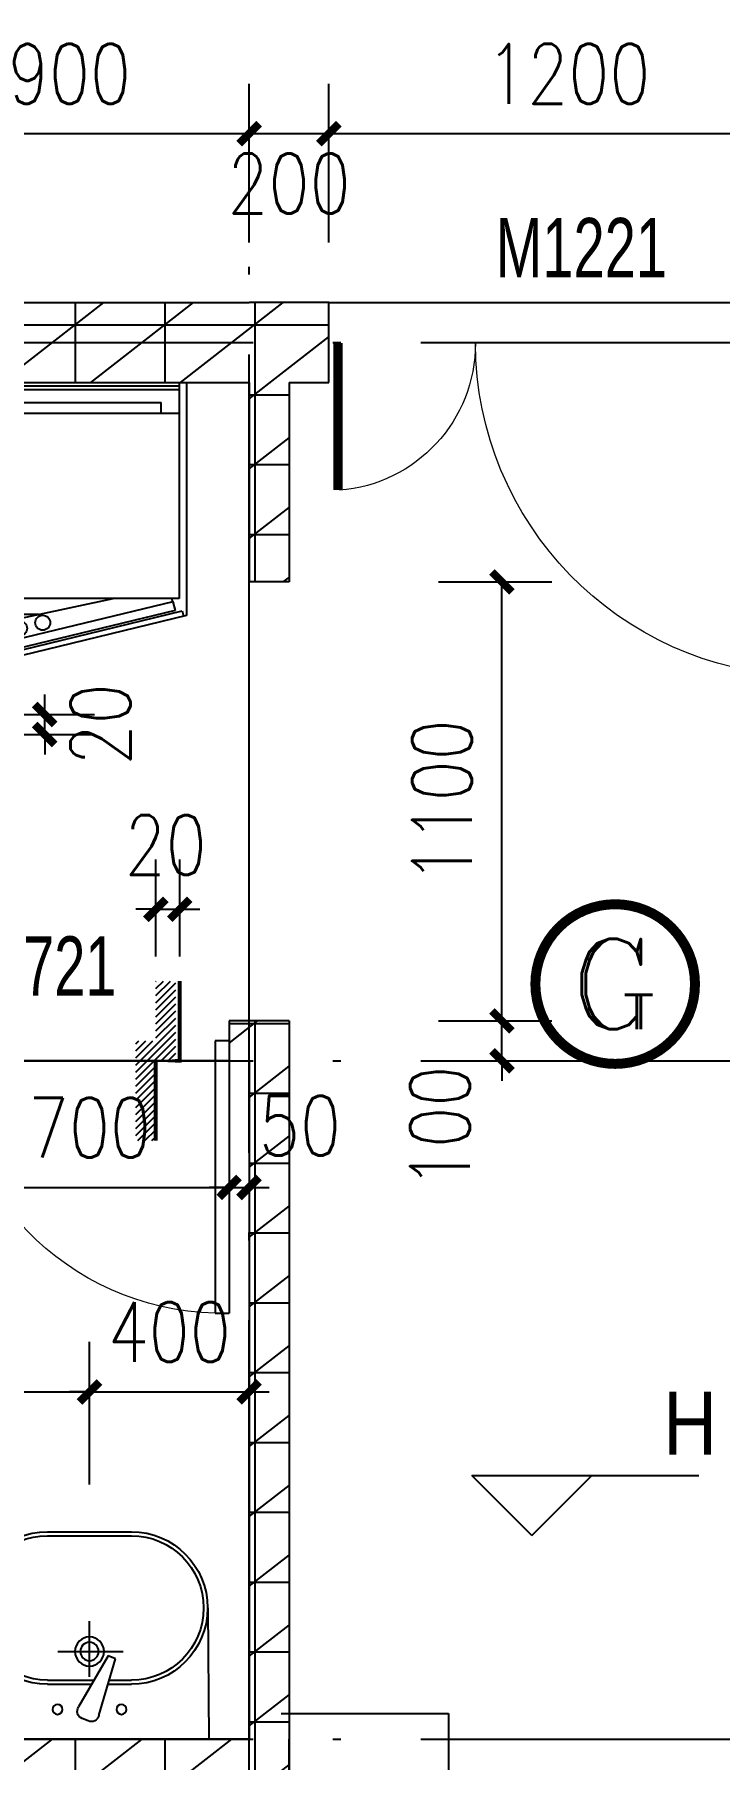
# Model space of a CAD drawing. Extents: x 718358 to 1668613, y -348838 to -159582.
# Drawn here: x 801097 to 802814, y -332244 to -327922 of the extents above; entities that cross this region are included whole.
import ezdxf
from ezdxf.enums import TextEntityAlignment as Align

# ---------------------------------------------------------------- set-up
doc = ezdxf.new("R2010")
doc.units = 0
doc.header["$LTSCALE"] = 1000
doc.linetypes.add('DOTE', pattern=[2.4200000000000004, 2, -0.2, 0.02, -0.2])
for name, color, linetype in [('建-厨卫用具', 66, 'Continuous'), ('建-墙体', 2, 'Continuous'), ('建-家具', 251, 'Continuous'), ('建-尺寸', 73, 'Continuous'), ('建-影线', 8, 'Continuous'), ('建-房间名', 7, 'Continuous'), ('建-标高', 3, 'Continuous'), ('建-轴网', 14, 'DOTE'), ('建-门窗', 4, 'Continuous'), ('建-门窗-编号', 7, 'Continuous'), ('高差符号', 7, 'Continuous')]:
    doc.layers.add(name, color=color, linetype=linetype)
doc.styles.add('_TCH_DIM', font='gt单线西文.shx', dxfattribs={"width": 0.8, "bigfont": 'gt单线中文.shx'})
doc.styles.add('_TCH_LABEL', font='COMPLEX', dxfattribs={"bigfont": 'GBCBIG'})
doc.styles.add('_TCH_WINDOW', font='gt单线西文.shx', dxfattribs={"height": 3.5, "bigfont": 'gt单线中文.shx'})
doc.styles.add('DIM_FONT', font='SIMPLEX.shx', dxfattribs={"width": 0.8, "bigfont": 'GBCBIG.shx'})
doc.dimstyles.new('DIMN50', dxfattribs={"dimscale": 0.5, "dimtxt": 300, "dimasz": 100, "dimexe": 250, "dimexo": 300, "dimgap": 150, "dimtad": 1, "dimdec": 0, "dimzin": 0, "dimdsep": 46, "dimtxsty": 'DIM_FONT', "dimblk": 'ARCHTICK', "dimcen": 0.09, "dimdle": 1, "dimclrt": 7, "dimazin": 2, "dimtfac": 1, "dimtdec": 0, "dimtix": 1, "dimtmove": 2, "dimatfit": 3, "dimldrblk": 'ARCHTICK', "dimfxl": 1, "dimtolj": 1, "dimtzin": 0, "dimarcsym": 0})
pattern_1 = [(0, (0, 0), (0, 175), []), (37.875, (200, 0), (-84.80763867203999, 109.0383283764141), []), (90, (200, 0), (-225, 1.377727649040772e-14), [])]

# ---------------------------------------------------------------- blocks, each defined once
blk = doc.blocks.new('454545646857')
at = {"layer": '建-家具'}
for p, q in [((6042.579258462591, -65842.78585976518), (6042.579258463639, -65422.78585976191)), ((7706.49381094851, -65422.7858597689), (6042.579258463639, -65422.78585976412)), ((7706.493810947463, -65842.78585976992), (7706.49381094851, -65422.78585976666)), ((6488.805259851509, -65515.3230177406), (6488.805259851334, -65585.3230177406)), ((7188.805259851509, -65515.32301774229), (7188.805259851334, -65585.32301774222)), ((6338.805259851392, -65546.90233091134), (6338.805259851043, -65696.10134675054)), ((6552.069961567237, -65525.32301774077), (6476.96141566773, -65525.3230177406)), ((7203.521339463364, -65525.32301774229), (7128.346080443301, -65525.32301774211)), ((7338.805259851392, -65558.38635206284), (7338.805259851042, -65706.61396200632)), ((7372.959060355151, -65575.32301774269), (6307.523041549432, -65575.32301774019)), ((6307.5230415492, -65675.32301774013), (7372.959060354918, -65675.32301774269)), ((6488.805259850985, -65735.3230177406), (6488.805259851159, -65665.3230177406)), ((7188.805259850985, -65735.32301774228), (7188.805259851159, -65665.32301774228)), ((6552.069961566772, -65725.32301774077), (6476.961415667264, -65725.3230177406)), ((7203.521339462898, -65725.32301774228), (7128.346080442835, -65725.3230177421)), ((7726.493810947522, -65822.7858597667), (6022.57925846265, -65822.78585976514))]:
    blk.add_line(p, q, dxfattribs=at)
for centre, start, end in [((6838.805259854943, -64054.77241747207), 258.0595540250763, 282.1127265320525), ((6838.805259847491, -67195.87361801081), 77.88727346794744, 101.9404459749237)]:
    blk.add_arc(centre, 1500.839454422947, start, end, dxfattribs=at)
blk = doc.blocks.new('bx')
at = {"layer": '建-厨卫用具', "ltscale": 0.6}
for p, q in [((-293.3105424988607, 0), (-293.3105424988607, -581.3395087475219)), ((-293.3105424988607, 0), (293.3105424988316, 0)), ((293.3105424988316, 0), (293.3105424988316, -583.8045991259642)), ((275.006651746633, -541.6250121042613), (-275.4231729989406, -541.6250121042613)), ((-268.5682609880751, -707.073335462781), (282.490031778143, -572.8151705551572)), ((293.3105424988316, -583.8045991259642), (-265.0960670680215, -720.0317395860257)), ((282.490031778143, -572.8151705551572), (285.9622256981966, -585.773574678431)), ((-268.5682609880751, -707.073335462781), (-265.0960670680215, -720.0317395860257))]:
    blk.add_line(p, q, dxfattribs=at)
at = {"layer": '建-厨卫用具', "color": 8, "ltscale": 0.6}
for p, q in [((-275.4231729989406, 0), (-275.4231729989406, -581.3395087475219)), ((275.006651746633, 0), (275.006651746633, -541.6250121042613)), ((-275.4231729989406, -8.943684749960084), (275.006651746633, -8.943684749960084)), ((-275.4231729989406, -17.88736949992744), (275.006651746633, -17.88736949992744)), ((-275.4231729989406, -77.58824614337937), (275.006651746633, -77.58824614337209)), ((-231.1212705014041, -50.46123019169318), (230.2882279968471, -50.46123019169318)), ((-231.1212705014041, -77.58824614337209), (-231.1212705014041, -50.46123019169318)), ((230.2882279968471, -77.58824614337209), (230.2882279968471, -50.46123019169318)), ((259.3427302418277, -550.2690401484579), (-239.8819460312661, -670.6384293759693)), ((-236.5298002052878, -615.075388437901), (109.919063256355, -541.6250121042613)), ((259.3427302418277, -550.2690401484579), (265.1297201085545, -571.8663803538948)), ((-77.40526252394193, -581.3395087475219), (-293.3105424988607, -581.3395087475219)), ((265.1297201085545, -571.8663803538948), (-234.0949561645393, -692.2357695813844)), ((-233.8408357852313, -666.1887181784841), (-236.5298002052587, -615.0753884378719)), ((-239.8819460312661, -670.6384293759693), (-234.0949561645393, -692.2357695813844))]:
    blk.add_line(p, q, dxfattribs=at)
at = {"layer": '建-厨卫用具', "color": 147, "ltscale": 0.6}
for p, q in [((259.3427302418277, -550.2690401484579), (257.0279342951544, -541.6301040662875)), ((-253.3304825811647, -720.0126806013432), (-245.2632164871611, -717.851063166323))]:
    blk.add_line(p, q, dxfattribs=at)
at = {"layer": '建-厨卫用具', "color": 8, "ltscale": 0.6}
for centre in [(-124.6529496200965, -616.4291562187136), (-66.63718401110964, -602.2886894845724), (-179.1317306685087, -628.5361617375311)]:
    blk.add_circle(centre, 18.79767302846699, dxfattribs=at)
at = {"layer": '建-厨卫用具', "ltscale": 0.6}
blk.add_arc((-227.6586863818811, -649.9535555741168), 74.61449001153233, 249.8756281114299, 320.1243718930442, dxfattribs=at)
at = {"layer": '建-厨卫用具', "color": 8, "ltscale": 0.6}
blk.add_arc((-227.6586863818811, -649.9535555741168), 70.14264763655143, 255.4643805416571, 314.5356194568131, dxfattribs=at)
blk = doc.blocks.new('$DorLib2D$00000025')
at = {"const_width": 0.02000000000002}
for points in [[(0.4809659091480242, -0.001447885298548919), (0.4809659091480242, 0.6906370592223703)], [(-0.4809658959978971, 0.001447875985402796), (-0.4809658959978971, 0.3083976873278363)]]:
    blk.add_lwpolyline(points, dxfattribs=at)
at = {"lineweight": 13}
for centre, radius, start, end in [((0.5046168020418101, -0.001920809357804471), 0.6987497204383781, 91.93968624619532, 179.7237749158179), ((-0.5007908120541872, 0.002572563917570366), 0.3066680763238382, 359.7898704781728, 85.75082581399504)]:
    blk.add_arc(centre, radius, start, end, dxfattribs=at)
blk = doc.blocks.new('$TCHSYS$DOOR2D')
for p, q in [((0.45, 0.9750000000000001), (0.5000000000000002, 0.9750000000000001)), ((0.45, 0), (0.45, 0.9750000000000001)), ((0.5, 0), (0.5, 0.9750000000000001)), ((0.5, 0), (0.45, 0))]:
    blk.add_line(p, q)
at = {"lineweight": 13}
blk.add_arc((0.475, 0), 0.975, 91.4692835813538, 180, dxfattribs=at)
blk = doc.blocks.new('汤尼克半挂盆(600X520)')
at = {"layer": '建-厨卫用具'}
for p, q in [((-300, 0), (-297.4692307692312, -328.9999999999998)), ((-300, 0), (300, 0)), ((300, 0), (297.4692307692303, -328.9999999999998)), ((46.57009959287825, -209.2885435449261), (-27.43845825472818, -81.36878529977002)), ((-3.630820034769386, -45.86903451835951), (-18.4492748778539, -52.20178753440359)), ((23.66152611079178, -59.53092786951038), (64.961099250183, -201.4290559868405)), ((-105, -138), (5.325788540436406, -138)), ((-105, -148), (11.11133401541883, -148)), ((-9.094947017729282e-13, -156.6945151156897), (0, -296.3483180303911)), ((46.50001754567347, -138), (105, -138)), ((49.41052621039944, -148), (105, -148)), ((64.961099250183, -201.4290559868405), (46.57009959287825, -209.2885435449261)), ((-79.5636301644281, -220), (84.61226749846082, -220)), ((-105, -510), (105, -510)), ((-105, -520), (105, -520))]:
    blk.add_line(p, q, dxfattribs=at)
for centre, radius in [((-80, -75), 12.5), ((80, -75), 12.5), ((0, -220), 36.5), ((0, -220), 23)]:
    blk.add_circle(centre, radius, dxfattribs=at)
for centre, radius, start, end in [((-10.58978493073482, -70.59276733493016), 20, 113.1397053820973, 212.6020273830952), ((4.228669912297846, -64.2600143188215), 20, 13.67738338288278, 113.1397053820973), ((-105, -329), 191, 90, 270), ((-105, -329), 181, 90, 270), ((105, -329), 191, 270, 90), ((105, -329), 181, 270, 90)]:
    blk.add_arc(centre, radius, start, end, dxfattribs=at)
blk = doc.blocks.new('_ArchTick')
at = {"color": 0, "linetype": 'ByBlock', "const_width": 0.4}
blk.add_lwpolyline([(-0.5, -0.5), (0.5, 0.5)], dxfattribs=at)
blk = doc.blocks.new('*D417')
at = {"layer": 'Defpoints', "color": 0, "transparency": 16777216}
for p in [(800832.9641174504, -329625.9400176035), (801122.8877032007, -329625.9400176035), (800832.9641174504, -329675.9400176035)]:
    blk.add_point(p, dxfattribs=at)
at = {"layer": '建-尺寸', "color": 0, "lineweight": -2, "transparency": 16777216}
for p, q in [((801122.8877032007, -329625.9400176035), (801122.8877032007, -329575.9400176035)), ((800982.9641174504, -329625.9400176035), (801247.8877032007, -329625.9400176035)), ((801122.8877032007, -329675.9400176035), (801122.8877032007, -329625.9400176035)), ((800982.9641174504, -329675.9400176035), (801247.8877032007, -329675.9400176035)), ((801122.8877032007, -329675.9400176035), (801122.8877032007, -329725.9400176035))]:
    blk.add_line(p, q, dxfattribs=at)
at = {"layer": '建-尺寸', "color": 0, "lineweight": -2, "transparency": 16777216, "xscale": 50, "yscale": 50, "zscale": 50}
for p, rotation in [((801122.8877032007, -329625.9400176035), 270), ((801122.8877032007, -329675.9400176035), 90)]:
    blk.add_blockref('_ArchTick', p, dxfattribs=dict(at, rotation=rotation))
at = {"layer": '建-尺寸', "color": 7, "transparency": 16777216, "insert": (801262.8820588195, -329650.9400176034), "char_height": 150, "attachment_point": 5, "rotation": 90, "style": 'DIM_FONT'}
blk.add_mtext('\\A1;20', dxfattribs=at)
blk = doc.blocks.new('*D418')
at = {"layer": 'Defpoints', "color": 0, "transparency": 16777216}
for p in [(801461.2943463821, -330114.1414950323), (801401.2943463821, -330382.474174303), (801461.2943463821, -330382.474174303)]:
    blk.add_point(p, dxfattribs=at)
at = {"layer": '建-尺寸', "color": 0, "lineweight": -2, "transparency": 16777216}
for p, q in [((801401.2943463821, -330232.474174303), (801401.2943463821, -329989.1414950323)), ((801461.2943463821, -330232.474174303), (801461.2943463821, -329989.1414950323)), ((801401.2943463821, -330114.1414950323), (801351.2943463821, -330114.1414950323)), ((801401.2943463821, -330114.1414950323), (801461.2943463821, -330114.1414950323)), ((801461.2943463821, -330114.1414950323), (801511.2943463821, -330114.1414950323))]:
    blk.add_line(p, q, dxfattribs=at)
at = {"layer": '建-尺寸', "color": 0, "lineweight": -2, "transparency": 16777216, "xscale": 50, "yscale": 50, "zscale": 50}
blk.add_blockref('_ArchTick', (801401.2943463821, -330114.1414950323), dxfattribs=at)
at = {"layer": '建-尺寸', "color": 0, "lineweight": -2, "transparency": 16777216, "xscale": 50, "yscale": 50, "zscale": 50, "rotation": 180}
blk.add_blockref('_ArchTick', (801461.2943463821, -330114.1414950323), dxfattribs=at)
at = {"layer": '建-尺寸', "color": 7, "transparency": 16777216, "insert": (801426.2943463821, -329952.982408748), "char_height": 150, "attachment_point": 5, "style": 'DIM_FONT'}
blk.add_mtext('\\A1;20', dxfattribs=at)
blk = doc.blocks.new('*D421')
at = {"layer": 'Defpoints', "color": 0, "transparency": 16777216}
for p in [(800885.1835222526, -330489.0896108042), (801585.1835222526, -330489.0896105614), (801585.1835222526, -330811.192950922)]:
    blk.add_point(p, dxfattribs=at)
at = {"layer": '建-尺寸', "color": 0, "lineweight": -2, "transparency": 16777216}
for p, q in [((800885.1835222526, -330639.0896108042), (800885.1835222526, -330936.192950922)), ((801585.1835222526, -330639.0896105614), (801585.1835222526, -330936.192950922)), ((800884.6835222526, -330811.192950922), (801585.6835222526, -330811.192950922))]:
    blk.add_line(p, q, dxfattribs=at)
at = {"layer": '建-尺寸', "color": 0, "lineweight": -2, "transparency": 16777216, "xscale": 50, "yscale": 50, "zscale": 50, "rotation": 180}
blk.add_blockref('_ArchTick', (800885.1835222526, -330811.192950922), dxfattribs=at)
at = {"layer": '建-尺寸', "color": 0, "lineweight": -2, "transparency": 16777216, "xscale": 50, "yscale": 50, "zscale": 50}
blk.add_blockref('_ArchTick', (801585.1835222526, -330811.192950922), dxfattribs=at)
at = {"layer": '建-尺寸', "color": 7, "transparency": 16777216, "insert": (801235.1835222526, -330661.192950922), "char_height": 150, "attachment_point": 5, "style": 'DIM_FONT'}
blk.add_mtext('\\A1;700', dxfattribs=at)
blk = doc.blocks.new('*D422')
at = {"layer": 'Defpoints', "color": 0, "transparency": 16777216}
for p in [(801585.1835222525, -330489.0896105614), (801635.1835222559, -330489.0896105441), (801635.1835222559, -330811.192950792)]:
    blk.add_point(p, dxfattribs=at)
at = {"layer": '建-尺寸', "color": 0, "lineweight": -2, "transparency": 16777216}
for p, q in [((801585.1835222525, -330639.0896105614), (801585.1835222525, -330936.192950792)), ((801635.1835222559, -330639.0896105441), (801635.1835222559, -330936.192950792)), ((801585.1835222525, -330811.192950792), (801535.1835222525, -330811.192950792)), ((801585.1835222525, -330811.192950792), (801635.1835222559, -330811.192950792)), ((801635.1835222559, -330811.192950792), (801685.1835222559, -330811.192950792))]:
    blk.add_line(p, q, dxfattribs=at)
at = {"layer": '建-尺寸', "color": 0, "lineweight": -2, "transparency": 16777216, "xscale": 50, "yscale": 50, "zscale": 50}
blk.add_blockref('_ArchTick', (801585.1835222525, -330811.192950792), dxfattribs=at)
at = {"layer": '建-尺寸', "color": 0, "lineweight": -2, "transparency": 16777216, "xscale": 50, "yscale": 50, "zscale": 50, "rotation": 180}
blk.add_blockref('_ArchTick', (801635.1835222559, -330811.192950792), dxfattribs=at)
at = {"layer": '建-尺寸', "color": 7, "transparency": 16777216, "insert": (801762.8978080819, -330656.192950739), "char_height": 150, "attachment_point": 5, "style": 'DIM_FONT'}
blk.add_mtext('\\A1;50', dxfattribs=at)
blk = doc.blocks.new('*D425')
at = {"layer": 'Defpoints', "color": 0, "transparency": 16777216}
for p in [(801235.1832277748, -331323.3031852714), (800435.1832277747, -331705.2298331838), (801235.1832277748, -331705.229842043)]:
    blk.add_point(p, dxfattribs=at)
at = {"layer": '建-尺寸', "color": 0, "lineweight": -2, "transparency": 16777216}
for p, q in [((800435.1832277747, -331555.2298331838), (800435.1832277747, -331198.3031852714)), ((801235.1832277748, -331555.229842043), (801235.1832277748, -331198.3031852714)), ((800434.6832277747, -331323.3031852714), (801235.6832277748, -331323.3031852714))]:
    blk.add_line(p, q, dxfattribs=at)
at = {"layer": '建-尺寸', "color": 0, "lineweight": -2, "transparency": 16777216, "xscale": 50, "yscale": 50, "zscale": 50, "rotation": 180}
blk.add_blockref('_ArchTick', (800435.1832277747, -331323.3031852714), dxfattribs=at)
at = {"layer": '建-尺寸', "color": 0, "lineweight": -2, "transparency": 16777216, "xscale": 50, "yscale": 50, "zscale": 50}
blk.add_blockref('_ArchTick', (801235.1832277748, -331323.3031852714), dxfattribs=at)
at = {"layer": '建-尺寸', "color": 7, "transparency": 16777216, "insert": (800835.1832277747, -331173.3031852714), "char_height": 150, "attachment_point": 5, "style": 'DIM_FONT'}
blk.add_mtext('\\A1;800', dxfattribs=at)
blk = doc.blocks.new('*D426')
at = {"layer": 'Defpoints', "color": 0, "transparency": 16777216}
for p in [(801635.1835062341, -331323.3031919158), (801235.1832277748, -331705.229842043), (801635.1835062341, -331705.2298464726)]:
    blk.add_point(p, dxfattribs=at)
at = {"layer": '建-尺寸', "color": 0, "lineweight": -2, "transparency": 16777216}
for p, q in [((801235.1832277748, -331555.229842043), (801235.1832277748, -331198.3031919158)), ((801635.1835062341, -331555.2298464726), (801635.1835062341, -331198.3031919158)), ((801235.1832277748, -331323.3031919158), (801185.1832277748, -331323.3031919158)), ((801235.1832277748, -331323.3031919158), (801635.1835062341, -331323.3031919158)), ((801635.1835062341, -331323.3031919158), (801685.1835062341, -331323.3031919158))]:
    blk.add_line(p, q, dxfattribs=at)
at = {"layer": '建-尺寸', "color": 0, "lineweight": -2, "transparency": 16777216, "xscale": 50, "yscale": 50, "zscale": 50}
blk.add_blockref('_ArchTick', (801235.1832277748, -331323.3031919158), dxfattribs=at)
at = {"layer": '建-尺寸', "color": 0, "lineweight": -2, "transparency": 16777216, "xscale": 50, "yscale": 50, "zscale": 50, "rotation": 180}
blk.add_blockref('_ArchTick', (801635.1835062341, -331323.3031919158), dxfattribs=at)
at = {"layer": '建-尺寸', "color": 7, "transparency": 16777216, "insert": (801435.1833670044, -331173.3031919158), "char_height": 150, "attachment_point": 5, "style": 'DIM_FONT'}
blk.add_mtext('\\A1;400', dxfattribs=at)
blk = doc.blocks.new('*D540')
at = {"layer": 'Defpoints', "color": 0, "transparency": 16777216}
for p in [(801635.183522738, -328170.6541228979), (800735.1835230769, -328593.8060111935), (801635.183522738, -328593.806011193)]:
    blk.add_point(p, dxfattribs=at)
at = {"layer": '建-尺寸', "color": 0, "lineweight": -2, "transparency": 16777216}
for p, q in [((800735.1835230769, -328443.8060111935), (800735.1835230769, -328045.6541228979)), ((801635.183522738, -328443.806011193), (801635.183522738, -328045.6541228979)), ((800734.6835230769, -328170.6541228979), (801635.683522738, -328170.6541228979))]:
    blk.add_line(p, q, dxfattribs=at)
at = {"layer": '建-尺寸', "color": 0, "lineweight": -2, "transparency": 16777216, "xscale": 50, "yscale": 50, "zscale": 50, "rotation": 180}
blk.add_blockref('_ArchTick', (800735.1835230769, -328170.6541228979), dxfattribs=at)
at = {"layer": '建-尺寸', "color": 0, "lineweight": -2, "transparency": 16777216, "xscale": 50, "yscale": 50, "zscale": 50}
blk.add_blockref('_ArchTick', (801635.183522738, -328170.6541228979), dxfattribs=at)
at = {"layer": '建-尺寸', "color": 7, "transparency": 16777216, "insert": (801185.1835229076, -328020.6541228979), "char_height": 150, "attachment_point": 5, "style": 'DIM_FONT'}
blk.add_mtext('\\A1;900', dxfattribs=at)
blk = doc.blocks.new('*D541')
at = {"layer": 'Defpoints', "color": 0, "transparency": 16777216}
for p in [(801835.1835225626, -328170.6541228976), (801635.183522738, -328593.806011193), (801835.1835225626, -328593.8060111928)]:
    blk.add_point(p, dxfattribs=at)
at = {"layer": '建-尺寸', "color": 0, "lineweight": -2, "transparency": 16777216}
for p, q in [((801635.183522738, -328443.806011193), (801635.183522738, -328045.6541228976)), ((801835.1835225626, -328443.8060111928), (801835.1835225626, -328045.6541228976)), ((801634.683522738, -328170.6541228976), (801835.6835225626, -328170.6541228976))]:
    blk.add_line(p, q, dxfattribs=at)
at = {"layer": '建-尺寸', "color": 0, "lineweight": -2, "transparency": 16777216, "xscale": 50, "yscale": 50, "zscale": 50, "rotation": 180}
blk.add_blockref('_ArchTick', (801635.183522738, -328170.6541228976), dxfattribs=at)
at = {"layer": '建-尺寸', "color": 0, "lineweight": -2, "transparency": 16777216, "xscale": 50, "yscale": 50, "zscale": 50}
blk.add_blockref('_ArchTick', (801835.1835225626, -328170.6541228976), dxfattribs=at)
at = {"layer": '建-尺寸', "color": 7, "transparency": 16777216, "insert": (801735.1835226502, -328295.6541228976), "char_height": 150, "attachment_point": 5, "style": 'DIM_FONT'}
blk.add_mtext('\\A1;200', dxfattribs=at)
blk = doc.blocks.new('*D542')
at = {"layer": 'Defpoints', "color": 0, "transparency": 16777216}
for p in [(803035.1835225626, -328170.6541228972), (801835.1835225626, -328593.8060111928), (803035.1835225626, -328593.8060111922)]:
    blk.add_point(p, dxfattribs=at)
at = {"layer": '建-尺寸', "color": 0, "lineweight": -2, "transparency": 16777216}
for p, q in [((801835.1835225626, -328443.8060111928), (801835.1835225626, -328045.6541228972)), ((803035.1835225626, -328443.8060111922), (803035.1835225626, -328045.6541228972)), ((801834.6835225626, -328170.6541228972), (803035.6835225626, -328170.6541228972))]:
    blk.add_line(p, q, dxfattribs=at)
at = {"layer": '建-尺寸', "color": 0, "lineweight": -2, "transparency": 16777216, "xscale": 50, "yscale": 50, "zscale": 50, "rotation": 180}
blk.add_blockref('_ArchTick', (801835.1835225626, -328170.6541228972), dxfattribs=at)
at = {"layer": '建-尺寸', "color": 0, "lineweight": -2, "transparency": 16777216, "xscale": 50, "yscale": 50, "zscale": 50}
blk.add_blockref('_ArchTick', (803035.1835225626, -328170.6541228972), dxfattribs=at)
at = {"layer": '建-尺寸', "color": 7, "transparency": 16777216, "insert": (802435.1835225626, -328020.6541228972), "char_height": 150, "attachment_point": 5, "style": 'DIM_FONT'}
blk.add_mtext('\\A1;1200', dxfattribs=at)
blk = doc.blocks.new('*D545')
at = {"layer": 'Defpoints', "color": 0, "transparency": 16777216}
for p in [(801959.437605178, -330393.8054361424), (802268.6877980754, -330393.8054361424), (801959.437600321, -330493.8058872743)]:
    blk.add_point(p, dxfattribs=at)
at = {"layer": '建-尺寸', "color": 0, "lineweight": -2, "transparency": 16777216}
for p, q in [((802268.6877980754, -330393.8054361424), (802268.6877980754, -330343.8054361424)), ((802109.437605178, -330393.8054361424), (802393.6877980754, -330393.8054361424)), ((802268.6877980754, -330493.8058872743), (802268.6877980754, -330393.8054361424)), ((802109.437600321, -330493.8058872743), (802393.6877980754, -330493.8058872743)), ((802268.6877980754, -330493.8058872743), (802268.6877980754, -330543.8058872743))]:
    blk.add_line(p, q, dxfattribs=at)
at = {"layer": '建-尺寸', "color": 0, "lineweight": -2, "transparency": 16777216, "xscale": 50, "yscale": 50, "zscale": 50}
for p, rotation in [((802268.6877980754, -330393.8054361424), 270), ((802268.6877980754, -330493.8058872743), 90)]:
    blk.add_blockref('_ArchTick', p, dxfattribs=dict(at, rotation=rotation))
at = {"layer": '建-尺寸', "color": 7, "transparency": 16777216, "insert": (802113.6877875566, -330660.3773233375), "char_height": 150, "attachment_point": 5, "rotation": 90, "style": 'DIM_FONT'}
blk.add_mtext('\\A1;100', dxfattribs=at)
blk = doc.blocks.new('*D546')
at = {"layer": 'Defpoints', "color": 0, "transparency": 16777216}
for p in [(801959.4376586041, -329293.805357578), (802268.6878272169, -329293.805357578), (801959.437605178, -330393.8054361424)]:
    blk.add_point(p, dxfattribs=at)
at = {"layer": '建-尺寸', "color": 0, "lineweight": -2, "transparency": 16777216}
for p, q in [((802109.4376586041, -329293.805357578), (802393.6878272169, -329293.805357578)), ((802268.6878272169, -330394.3054361424), (802268.6878272169, -329293.305357578)), ((802109.437605178, -330393.8054361424), (802393.6878272169, -330393.8054361424))]:
    blk.add_line(p, q, dxfattribs=at)
at = {"layer": '建-尺寸', "color": 0, "lineweight": -2, "transparency": 16777216, "xscale": 50, "yscale": 50, "zscale": 50}
for p, rotation in [((802268.6878272169, -329293.805357578), 90), ((802268.6878272169, -330393.8054361424), 270)]:
    blk.add_blockref('_ArchTick', p, dxfattribs=dict(at, rotation=rotation))
at = {"layer": '建-尺寸', "color": 7, "transparency": 16777216, "insert": (802118.687827217, -329843.8053968601), "char_height": 150, "attachment_point": 5, "rotation": 90, "style": 'DIM_FONT'}
blk.add_mtext('\\A1;1100', dxfattribs=at)

msp = doc.modelspace()

# ---------------------------------------------------------------- hatches: boundary and pattern name
at = {"layer": '建-影线'}
h = msp.add_hatch(dxfattribs=at)
h.set_pattern_fill('空心砖', color=256, scale=50, style=0)
h.set_pattern_definition(pattern_1)
h.paths.add_polyline_path([(800768.5168409109, -328727.1385544856), (800835.1835226885, -328793.8052211418), (801635.1835227375, -328793.8052210161), (801668.5168560465, -328727.1385543251), (801635.1835227218, -328593.8052210161), (800735.1835226727, -328593.8052211575)])
h = msp.add_hatch(dxfattribs=at)
h.set_pattern_fill('空心砖', color=256, scale=50, style=0)
h.set_pattern_definition(pattern_1)
h.paths.add_polyline_path([(801735.1835227375, -328793.8052209432), (801835.183522708, -328793.8052208702), (801835.1835225623, -328593.8052208703), (801635.1835226646, -328593.8052210161), (801668.5168560656, -328727.1385543252)])
h = msp.add_hatch(dxfattribs=at)
h.set_pattern_fill('空心砖', color=256, scale=50, style=0)
h.set_pattern_definition(pattern_1)
h.paths.add_polyline_path([(801668.5168560465, -328727.1385543251), (801635.1835227375, -328793.8052210161), (801635.1835227375, -329293.805357578), (801735.1835227375, -329293.805357578), (801735.1835227375, -328793.8052209432)])
h = msp.add_hatch(dxfattribs=at)
h.set_pattern_fill('空心砖', color=256, scale=50, style=0)
h.set_pattern_definition(pattern_1)
h.paths.add_polyline_path([(801735.1834693113, -330393.8054361424), (801585.1835240424, -330393.8054314284), (801585.1835208996, -330493.8054314284), (801635.1834693113, -330493.8054329997)])
h = msp.add_hatch(dxfattribs=at)
h.set_pattern_fill('空心砖', color=256, scale=50, style=0)
h.set_pattern_definition(pattern_1)
h.paths.add_polyline_path([(801735.1834693113, -330393.8054361424), (801635.1834693113, -330493.8054329997), (801635.1834693113, -332193.8053521973), (801668.5168026447, -332227.1386855306), (801735.1834693113, -332193.8053521973)])
h = msp.add_hatch(dxfattribs=at)
h.set_pattern_fill('空心砖', color=256, scale=50, style=0)
h.set_pattern_definition(pattern_1)
h.paths.add_polyline_path([(801668.5168026447, -332227.1386855306), (801635.1834693113, -332193.8053521973), (799335.1835227592, -332193.8053455094), (799268.5168560926, -332227.1386787458), (799335.1835227592, -332293.8053455094), (801635.1834693113, -332293.8053521973)])
h = msp.add_hatch(dxfattribs=at)
h.set_pattern_fill('空心砖', color=256, scale=50, style=0)
h.set_pattern_definition(pattern_1)
h.paths.add_polyline_path([(801635.1834693113, -332293.8053521973), (801635.1834693113, -334043.8050798184), (801735.1834693113, -334043.8050798184), (801735.1834693113, -332193.8053521973), (801668.5168026447, -332227.1386855306)])
at = {"layer": '高差符号'}
h = msp.add_hatch(dxfattribs=at)
h.set_pattern_fill('ANSI31', color=256, scale=100, angle=270, style=0)
h.set_pattern_definition([(45.00000000006341, (1544491.351400968, -108873.160837706), (8.838834764841634, -8.838834764822053), [])])
h.paths.add_polyline_path([(801401.2943463753, -330443.8059018367), (801401.2943463753, -330293.8059018367), (801451.2943463752, -330293.8059018367), (801451.2943463754, -330493.8059018367), (801401.2943463753, -330493.8059018367), (801401.2943463756, -330693.8059018365), (801351.2943463757, -330693.8059018368), (801351.2943463753, -330443.8059018368)])

# ---------------------------------------------------------------- linework, layer by layer
at = {"layer": '建-墙体'}
for p, q in [((800735.1835226727, -328593.8052211575), (801635.1835227218, -328593.8052210161)), ((801835.1835225623, -328593.8052208703), (801635.1835226646, -328593.8052210161)), ((801835.183522708, -328793.8052208702), (801835.1835225623, -328593.8052208703)), ((800835.1835226885, -328793.8052211418), (801635.1835227375, -328793.8052210161)), ((801635.1835227375, -328793.8052210161), (801635.1835227375, -329293.805357578)), ((801735.1835227375, -328793.8052209432), (801735.1835227375, -329293.805357578)), ((801735.1835227375, -328793.8052209432), (801835.183522708, -328793.8052208702)), ((801735.1835227375, -329293.805357578), (801635.1835227375, -329293.805357578)), ((801735.1834693113, -330393.8054361424), (801585.1835240424, -330393.8054314284)), ((801585.1835240424, -330393.8054314284), (801585.1835208996, -330493.8054314284)), ((801735.1834693113, -330393.8054361424), (801735.1834693113, -332193.8053521973)), ((801585.1835208996, -330493.8054314284), (801635.1834693113, -330493.8054329997)), ((801635.1834693113, -330493.8054329997), (801635.1834693113, -332193.8053521973)), ((801635.1834693113, -332193.8053521973), (799335.1835227592, -332193.8053455094)), ((801735.1834693113, -334043.8050798184), (801735.1834693113, -332193.8053521973))]:
    msp.add_line(p, q, dxfattribs=at)
at = {"layer": '建-房间名', "const_width": 25}
msp.add_lwpolyline([(802752.5838560624, -330301.4785326332, 1), (802352.5838560624, -330301.4785326332, 1)], format="xyb", close=True, dxfattribs=at)
at = {"layer": '建-标高'}
for p, q in [((802343.6896101288, -331682.895630969), (802193.6896101288, -331532.895630969)), ((802193.6896101288, -331532.895630969), (802762.5947747413, -331532.895630969)), ((802343.6896101288, -331682.895630969), (802493.6896101288, -331532.895630969))]:
    msp.add_line(p, q, dxfattribs=at)
at = {"layer": '建-轴网'}
for p, q in [((801635.1834693113, -335563.9851175665), (801635.1834693112, -328262.8295330872)), ((768185.1835227592, -328693.8059017363), (810335.1835227592, -328693.8059017363)), ((768185.1835227592, -330493.8059017363), (810335.1835227592, -330493.8059017363)), ((768185.1835227592, -332193.8059017363), (810335.1835227592, -332193.8059017363))]:
    msp.add_line(p, q, dxfattribs=at)
at = {"layer": '建-门窗'}
for p, q in [((801835.1835225623, -328593.8052208703), (803035.1835225623, -328593.8052199953)), ((801585.1835208996, -330493.8054314284), (800885.1835208996, -330493.8054094294))]:
    msp.add_line(p, q, dxfattribs=at)
at = {"layer": '高差符号', "const_width": 10}
msp.add_lwpolyline([(801461.2943463753, -330293.8059018366), (801461.2943463754, -330493.8059018366), (801401.2943463754, -330493.8059018367), (801401.2943463757, -330693.8059018367)], dxfattribs=at)

# ---------------------------------------------------------------- block references
at = {"layer": '建-厨卫用具', "extrusion": (0, 0, -1), "xscale": -1, "zscale": -1, "rotation": 5.023924300573412e-05}
msp.add_blockref('bx', (-801184.6065042494, -328793.8056102728), dxfattribs=at)
at = {"layer": '建-厨卫用具', "yscale": -1, "rotation": 2.865950189725529e-11}
msp.add_blockref('汤尼克半挂盆(600X520)', (801235.1832239467, -332193.8052246838), dxfattribs=at)
at = {"layer": '建-家具', "xscale": -1, "rotation": 270.0000005869693}
msp.add_blockref('454545646857', (867557.9694527013, -339835.4117810794), dxfattribs=at)
at = {"layer": '建-门窗'}
ref = msp.add_blockref('$DorLib2D$00000025', (802435.1835226351, -328693.8052204328), dxfattribs=dict(at, xscale=1200, yscale=-1200, zscale=1200, rotation=4.177487770582032e-08))
ref.add_attrib('A', 'M1221', (802253.1835225163, -328530.680220602), dxfattribs={"layer": '建-门窗-编号', "height": 148.75, "rotation": 4.177487770582032e-08, "style": '_TCH_WINDOW', "width": 0.7058823529411765})
ref = msp.add_blockref('$TCHSYS$DOOR2D', (801235.183522471, -330443.8054204289), dxfattribs=dict(at, xscale=-700, yscale=700, zscale=-700, rotation=179.9999981993601))
ref.add_attrib('A', 'M0721', (800873.6509248848, -330330.6804147091), dxfattribs={"layer": '建-门窗-编号', "height": 148.75, "rotation": 359.9999981993602, "style": '_TCH_WINDOW', "width": 0.7058823529411765})

# ---------------------------------------------------------------- texts
at = {"layer": '建-房间名', "style": '_TCH_LABEL', "width": 1.166666666666264}
msp.add_text('G', height=226.2741699796952, dxfattribs=at).set_placement((802439.4467710726, -330414.6156176231), (802665.7209410522, -330414.6156176231), align=Align.FIT)
at = {"layer": '建-标高', "style": '_TCH_DIM', "width": 0.888888888888889}
msp.add_text('H', height=157.5, dxfattribs=at).set_placement((802672.9281080746, -331480.395630969))

# ---------------------------------------------------------------- dimensions: what is measured, and where the dimension line sits
at = {"layer": '建-尺寸'}
for p1, p2, distance, picture, middle in [((800735.1835230769, -328593.8060111935), (801635.183522738, -328593.806011193), 423.151888295135, '*D540', (801185.1835229076, -328020.6541228979)), ((801835.1835225626, -328593.8060111928), (803035.1835225626, -328593.8060111922), 423.1518882950186, '*D542', (802435.1835225626, -328020.6541228972)), ((801959.437605178, -330393.8054361424), (801959.4376586041, -329293.805357578), -309.2501686128086, '*D546', (802118.687827217, -329843.8053968601)), ((800885.1835222526, -330489.0896108042), (801585.1835222526, -330489.0896105614), -322.10334036062704, '*D421', (801235.1835222526, -330661.192950922)), ((800435.1832277747, -331705.2298331838), (801235.1832277748, -331705.229842043), 381.92665677162586, '*D425', (800835.1832277747, -331173.3031852714)), ((801235.1832277748, -331705.229842043), (801635.1835062341, -331705.2298464726), 381.92665455682436, '*D426', (801435.1833670044, -331173.3031919158))]:
    dim = msp.add_aligned_dim(p1=p1, p2=p2, distance=distance, dimstyle='DIMN50', dxfattribs=at)
    dim.commit()
    dim.dimension.update_dxf_attribs({"geometry": picture, "text_midpoint": middle})
for base, p1, p2, angle, picture, middle in [((801835.1835225626, -328170.6541228976), (801635.183522738, -328593.806011193), (801835.1835225626, -328593.8060111928), 6.670106617191524e-11, '*D541', (801735.1835226502, -328295.6541228976)), ((802268.6877980754, -330393.8054361424), (801959.437600321, -330493.8058872743), (801959.437605178, -330393.8054361424), 89.99999721717738, '*D545', (802113.6877875566, -330660.3773233375)), ((801635.1835222559, -330811.192950792), (801585.1835222525, -330489.0896105614), (801635.1835222559, -330489.0896105441), 1.981021663434391e-08, '*D422', (801762.8978080819, -330656.192950739))]:
    dim = msp.add_linear_dim(base=base, p1=p1, p2=p2, angle=angle, dimstyle='DIMN50', dxfattribs=at)
    dim.commit()
    dim.dimension.update_dxf_attribs({"geometry": picture, "text_midpoint": middle, "dimtype": 161})
for base, p1, p2, angle, picture, middle in [((801122.8877032007, -329625.9400176035), (800832.9641174504, -329675.9400176035), (800832.9641174504, -329625.9400176035), 90, '*D417', (801262.8820588195, -329650.9400176034)), ((801461.2943463821, -330114.1414950323), (801401.2943463821, -330382.474174303), (801461.2943463821, -330382.474174303), 0, '*D418', (801426.2943463821, -329952.982408748))]:
    dim = msp.add_linear_dim(base=base, p1=p1, p2=p2, angle=angle, text='20', dimstyle='DIMN50', dxfattribs=at)
    dim.commit()
    dim.dimension.update_dxf_attribs({"geometry": picture, "text_midpoint": middle, "dimtype": 161})

doc.saveas('drawing.dxf')
